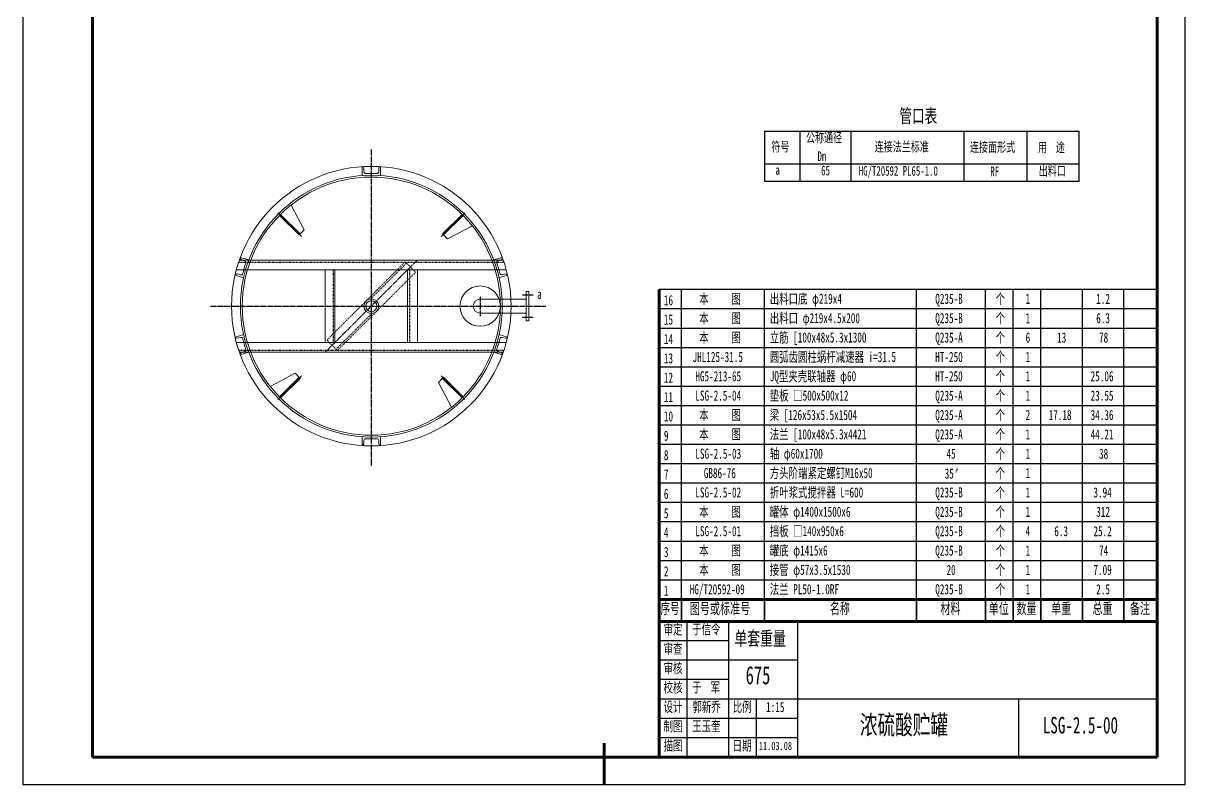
# Model space of a CAD drawing. Header units: millimetres. Extents: x -3150 to 3150, y -4455 to 4455.
# Drawn here: x -3150 to 3150, y -4455 to -325 of the extents above; entities that cross this region are included whole.
import ezdxf

# ---------------------------------------------------------------- set-up
doc = ezdxf.new("R2010")
doc.units = ezdxf.units.MM
doc.linetypes.add('EB_DASH', pattern=[6, 3, -3])
doc.linetypes.add('EB_DASHDOT', pattern=[39, 30, -3, 3, -3])
for name, color, linetype, lineweight in [('CAXA0', 7, 'Continuous', 70), ('CAXA1', 1, 'EB_DASHDOT', 25), ('CAXA2', 6, 'EB_DASH', 25), ('CAXA3', 7, 'Continuous', 25), ('CAXA4', 3, 'Continuous', 25)]:
    doc.layers.add(name, color=color, linetype=linetype, lineweight=lineweight)
doc.styles.add('TextStyle0', font='SIMFANG.TTF', dxfattribs={"width": 0.605552})
doc.styles.add('标准', font='SIMFANG.TTF', dxfattribs={"width": 0.667})

# ---------------------------------------------------------------- blocks, each defined once
blk = doc.blocks.new('CAXBLOCK0', base_point=(3000, -4305))
at = {"layer": 'CAXA0', "color": 0, "linetype": 'Continuous', "lineweight": 25}
for p, q in [((-3150, -4455), (-3150, 4455)), ((3150, 4455), (3150, -4455)), ((3150, -4455), (-3150, -4455))]:
    blk.add_line(p, q, dxfattribs=at)
at = {"layer": 'CAXA0', "color": 0, "linetype": 'Continuous', "lineweight": 70}
for p, q in [((-2775, -4305), (-2775, 4305)), ((3000, 4305), (3000, -4305)), ((0, -4455), (0, -4230)), ((3000, -4305), (-2775, -4305))]:
    blk.add_line(p, q, dxfattribs=at)
blk = doc.blocks.new('CAXBLOCK3')
at = {"layer": 'CAXA0', "color": 0, "linetype": 'Continuous', "lineweight": 70}
for p, q in [((300, -3570), (300, -3450)), ((420, -3450), (300, -3450)), ((300, -3570), (420, -3570))]:
    blk.add_line(p, q, dxfattribs=at)
at = {"layer": 'CAXA0', "color": 0, "linetype": 'Continuous', "lineweight": 25}
blk.add_line((420, -3450), (420, -3570), dxfattribs=at)
at = {"layer": 'CAXA0', "color": 0, "linetype": 'Continuous', "lineweight": 25, "insert": (307.5, -3468.9), "char_height": 60, "attachment_point": 1, "style": 'TextStyle0'}
blk.add_mtext('\\fFangSong_GB2312|b0|i0|p34;序号', dxfattribs=at)
blk = doc.blocks.new('CAXBLOCK4')
at = {"layer": 'CAXA0', "color": 0, "linetype": 'Continuous', "lineweight": 25}
for p, q in [((420, -3570), (420, -3450)), ((870, -3450), (870, -3570))]:
    blk.add_line(p, q, dxfattribs=at)
at = {"layer": 'CAXA0', "color": 0, "linetype": 'Continuous', "lineweight": 70}
for p, q in [((870, -3450), (420, -3450)), ((420, -3570), (870, -3570))]:
    blk.add_line(p, q, dxfattribs=at)
at = {"layer": 'CAXA0', "color": 0, "linetype": 'Continuous', "lineweight": 25, "insert": (465.5178, -3468.9), "char_height": 60, "attachment_point": 1, "style": '标准'}
blk.add_mtext('\\fFangSong_GB2312|b0|i0|p34;图号或标准号', dxfattribs=at)
blk = doc.blocks.new('CAXBLOCK5')
at = {"layer": 'CAXA0', "color": 0, "linetype": 'Continuous', "lineweight": 25}
for p, q in [((870, -3570), (870, -3450)), ((1695, -3450), (1695, -3570))]:
    blk.add_line(p, q, dxfattribs=at)
at = {"layer": 'CAXA0', "color": 0, "linetype": 'Continuous', "lineweight": 70}
for p, q in [((1695, -3450), (870, -3450)), ((870, -3570), (1695, -3570))]:
    blk.add_line(p, q, dxfattribs=at)
at = {"layer": 'CAXA0', "color": 0, "linetype": 'Continuous', "lineweight": 25, "insert": (1224.6726, -3468.9), "char_height": 60, "attachment_point": 1, "style": '标准'}
blk.add_mtext('\\fFangSong_GB2312|b0|i0|p34;名称', dxfattribs=at)
blk = doc.blocks.new('CAXBLOCK6')
at = {"layer": 'CAXA0', "color": 0, "linetype": 'Continuous', "lineweight": 25}
for p, q in [((1695, -3570), (1695, -3450)), ((2070, -3450), (2070, -3570))]:
    blk.add_line(p, q, dxfattribs=at)
at = {"layer": 'CAXA0', "color": 0, "linetype": 'Continuous', "lineweight": 70}
for p, q in [((2070, -3450), (1695, -3450)), ((1695, -3570), (2070, -3570))]:
    blk.add_line(p, q, dxfattribs=at)
at = {"layer": 'CAXA0', "color": 0, "linetype": 'Continuous', "lineweight": 25, "insert": (1824.6726, -3468.9), "char_height": 60, "attachment_point": 1, "style": '标准'}
blk.add_mtext('\\fFangSong_GB2312|b0|i0|p34;材料', dxfattribs=at)
blk = doc.blocks.new('CAXBLOCK7')
at = {"layer": 'CAXA0', "color": 0, "linetype": 'Continuous', "lineweight": 25}
for p, q in [((2070, -3570), (2070, -3450)), ((2220, -3450), (2220, -3570))]:
    blk.add_line(p, q, dxfattribs=at)
at = {"layer": 'CAXA0', "color": 0, "linetype": 'Continuous', "lineweight": 70}
for p, q in [((2220, -3450), (2070, -3450)), ((2070, -3570), (2220, -3570))]:
    blk.add_line(p, q, dxfattribs=at)
at = {"layer": 'CAXA0', "color": 0, "linetype": 'Continuous', "lineweight": 25, "insert": (2087.1726, -3468.9), "char_height": 60, "attachment_point": 1, "style": '标准'}
blk.add_mtext('\\fFangSong_GB2312|b0|i0|p34;单位', dxfattribs=at)
blk = doc.blocks.new('CAXBLOCK8')
at = {"layer": 'CAXA0', "color": 0, "linetype": 'Continuous', "lineweight": 25}
for p, q in [((2220, -3570), (2220, -3450)), ((2370, -3450), (2370, -3570))]:
    blk.add_line(p, q, dxfattribs=at)
at = {"layer": 'CAXA0', "color": 0, "linetype": 'Continuous', "lineweight": 70}
for p, q in [((2370, -3450), (2220, -3450)), ((2220, -3570), (2370, -3570))]:
    blk.add_line(p, q, dxfattribs=at)
at = {"layer": 'CAXA0', "color": 0, "linetype": 'Continuous', "lineweight": 25, "insert": (2237.1726, -3468.9), "char_height": 60, "attachment_point": 1, "style": '标准'}
blk.add_mtext('\\fFangSong_GB2312|b0|i0|p34;数量', dxfattribs=at)
blk = doc.blocks.new('CAXBLOCK9')
at = {"layer": 'CAXA0', "color": 0, "linetype": 'Continuous', "lineweight": 25}
for p, q in [((2370, -3570), (2370, -3450)), ((2595, -3450), (2595, -3570))]:
    blk.add_line(p, q, dxfattribs=at)
at = {"layer": 'CAXA0', "color": 0, "linetype": 'Continuous', "lineweight": 70}
for p, q in [((2595, -3450), (2370, -3450)), ((2370, -3570), (2595, -3570))]:
    blk.add_line(p, q, dxfattribs=at)
at = {"layer": 'CAXA0', "color": 0, "linetype": 'Continuous', "lineweight": 25, "insert": (2424.6726, -3468.9), "char_height": 60, "attachment_point": 1, "style": '标准'}
blk.add_mtext('\\fFangSong_GB2312|b0|i0|p34;单重', dxfattribs=at)
blk = doc.blocks.new('CAXBLOCK10')
at = {"layer": 'CAXA0', "color": 0, "linetype": 'Continuous', "lineweight": 25}
for p, q in [((2595, -3570), (2595, -3450)), ((2820, -3450), (2820, -3570))]:
    blk.add_line(p, q, dxfattribs=at)
at = {"layer": 'CAXA0', "color": 0, "linetype": 'Continuous', "lineweight": 70}
for p, q in [((2820, -3450), (2595, -3450)), ((2595, -3570), (2820, -3570))]:
    blk.add_line(p, q, dxfattribs=at)
at = {"layer": 'CAXA0', "color": 0, "linetype": 'Continuous', "lineweight": 25, "insert": (2649.6726, -3468.9), "char_height": 60, "attachment_point": 1, "style": '标准'}
blk.add_mtext('\\fFangSong_GB2312|b0|i0|p34;总重', dxfattribs=at)
blk = doc.blocks.new('CAXBLOCK11')
at = {"layer": 'CAXA0', "color": 0, "linetype": 'Continuous', "lineweight": 25}
blk.add_line((2820, -3570), (2820, -3450), dxfattribs=at)
at = {"layer": 'CAXA0', "color": 0, "linetype": 'Continuous', "lineweight": 70}
for p, q in [((3000, -3450), (2820, -3450)), ((3000, -3450), (3000, -3570)), ((2820, -3570), (3000, -3570))]:
    blk.add_line(p, q, dxfattribs=at)
at = {"layer": 'CAXA0', "color": 0, "linetype": 'Continuous', "lineweight": 25, "insert": (2852.1726, -3468.9), "char_height": 60, "attachment_point": 1, "style": '标准'}
blk.add_mtext('\\fFangSong_GB2312|b0|i0|p34;备注', dxfattribs=at)
blk = doc.blocks.new('CAXBLOCK2', base_point=(300, -3570))
at = {"layer": 'CAXA0', "linetype": 'Continuous', "lineweight": 18}
for name in ['CAXBLOCK3', 'CAXBLOCK4', 'CAXBLOCK5', 'CAXBLOCK6', 'CAXBLOCK7', 'CAXBLOCK8', 'CAXBLOCK9', 'CAXBLOCK10', 'CAXBLOCK11']:
    blk.add_blockref(name, (0, 0), dxfattribs=at)
blk = doc.blocks.new('CAXBLOCK12', base_point=(300, -3450))
at = {"layer": 'CAXA0', "color": 0, "linetype": 'Continuous', "lineweight": 25}
for p, q in [((3000, -3345), (300, -3345)), ((420, -3450), (420, -3345)), ((870, -3450), (870, -3345)), ((1695, -3450), (1695, -3345)), ((2070, -3450), (2070, -3345)), ((2220, -3450), (2220, -3345)), ((2370, -3450), (2370, -3345)), ((2595, -3450), (2595, -3345)), ((2820, -3450), (2820, -3345)), ((3000, -3450), (300, -3450))]:
    blk.add_line(p, q, dxfattribs=at)
at = {"layer": 'CAXA0', "color": 0, "linetype": 'Continuous', "lineweight": 70}
for p, q in [((300, -3450), (300, -3345)), ((3000, -3450), (3000, -3345))]:
    blk.add_line(p, q, dxfattribs=at)
at = {"layer": 'CAXA0', "color": 0, "linetype": 'Continuous', "lineweight": 25, "insert": (324.9, -3375), "char_height": 54.75, "attachment_point": 1, "style": '标准'}
blk.add_mtext('\\fFangSong_GB2312|b0|i0|p34;1', dxfattribs=at)
blk = doc.blocks.new('CAXBLOCK13', base_point=(300, -3345))
at = {"layer": 'CAXA0', "color": 0, "linetype": 'Continuous', "lineweight": 25}
for p, q in [((3000, -3240), (300, -3240)), ((420, -3345), (420, -3240)), ((870, -3345), (870, -3240)), ((1695, -3345), (1695, -3240)), ((2070, -3345), (2070, -3240)), ((2220, -3345), (2220, -3240)), ((2370, -3345), (2370, -3240)), ((2595, -3345), (2595, -3240)), ((2820, -3345), (2820, -3240)), ((3000, -3345), (300, -3345))]:
    blk.add_line(p, q, dxfattribs=at)
at = {"layer": 'CAXA0', "color": 0, "linetype": 'Continuous', "lineweight": 70}
for p, q in [((300, -3345), (300, -3240)), ((3000, -3345), (3000, -3240))]:
    blk.add_line(p, q, dxfattribs=at)
at = {"layer": 'CAXA0', "color": 0, "linetype": 'Continuous', "lineweight": 25, "insert": (324.9, -3270), "char_height": 54.75, "attachment_point": 1, "style": '标准'}
blk.add_mtext('\\fFangSong_GB2312|b0|i0|p34;2', dxfattribs=at)
blk = doc.blocks.new('CAXBLOCK14', base_point=(300, -3240))
at = {"layer": 'CAXA0', "color": 0, "linetype": 'Continuous', "lineweight": 25}
for p, q in [((3000, -3135), (300, -3135)), ((420, -3240), (420, -3135)), ((870, -3240), (870, -3135)), ((1695, -3240), (1695, -3135)), ((2070, -3240), (2070, -3135)), ((2220, -3240), (2220, -3135)), ((2370, -3240), (2370, -3135)), ((2595, -3240), (2595, -3135)), ((2820, -3240), (2820, -3135)), ((3000, -3240), (300, -3240))]:
    blk.add_line(p, q, dxfattribs=at)
at = {"layer": 'CAXA0', "color": 0, "linetype": 'Continuous', "lineweight": 70}
for p, q in [((300, -3240), (300, -3135)), ((3000, -3240), (3000, -3135))]:
    blk.add_line(p, q, dxfattribs=at)
at = {"layer": 'CAXA0', "color": 0, "linetype": 'Continuous', "lineweight": 25, "insert": (324.9, -3165), "char_height": 54.75, "attachment_point": 1, "style": '标准'}
blk.add_mtext('\\fFangSong_GB2312|b0|i0|p34;3', dxfattribs=at)
blk = doc.blocks.new('CAXBLOCK15', base_point=(300, -3135))
at = {"layer": 'CAXA0', "color": 0, "linetype": 'Continuous', "lineweight": 25}
for p, q in [((3000, -3030), (300, -3030)), ((420, -3135), (420, -3030)), ((870, -3135), (870, -3030)), ((1695, -3135), (1695, -3030)), ((2070, -3135), (2070, -3030)), ((2220, -3135), (2220, -3030)), ((2370, -3135), (2370, -3030)), ((2595, -3135), (2595, -3030)), ((2820, -3135), (2820, -3030)), ((3000, -3135), (300, -3135))]:
    blk.add_line(p, q, dxfattribs=at)
at = {"layer": 'CAXA0', "color": 0, "linetype": 'Continuous', "lineweight": 70}
for p, q in [((300, -3135), (300, -3030)), ((3000, -3135), (3000, -3030))]:
    blk.add_line(p, q, dxfattribs=at)
at = {"layer": 'CAXA0', "color": 0, "linetype": 'Continuous', "lineweight": 25, "insert": (324.9, -3060), "char_height": 54.75, "attachment_point": 1, "style": '标准'}
blk.add_mtext('\\fFangSong_GB2312|b0|i0|p34;4', dxfattribs=at)
blk = doc.blocks.new('CAXBLOCK16', base_point=(300, -3030))
at = {"layer": 'CAXA0', "color": 0, "linetype": 'Continuous', "lineweight": 25}
for p, q in [((3000, -2925), (300, -2925)), ((420, -3030), (420, -2925)), ((870, -3030), (870, -2925)), ((1695, -3030), (1695, -2925)), ((2070, -3030), (2070, -2925)), ((2220, -3030), (2220, -2925)), ((2370, -3030), (2370, -2925)), ((2595, -3030), (2595, -2925)), ((2820, -3030), (2820, -2925)), ((3000, -3030), (300, -3030))]:
    blk.add_line(p, q, dxfattribs=at)
at = {"layer": 'CAXA0', "color": 0, "linetype": 'Continuous', "lineweight": 70}
for p, q in [((300, -3030), (300, -2925)), ((3000, -3030), (3000, -2925))]:
    blk.add_line(p, q, dxfattribs=at)
at = {"layer": 'CAXA0', "color": 0, "linetype": 'Continuous', "lineweight": 25, "insert": (324.9, -2955), "char_height": 54.75, "attachment_point": 1, "style": '标准'}
blk.add_mtext('\\fFangSong_GB2312|b0|i0|p34;5', dxfattribs=at)
blk = doc.blocks.new('CAXBLOCK17', base_point=(300, -2925))
at = {"layer": 'CAXA0', "color": 0, "linetype": 'Continuous', "lineweight": 25}
for p, q in [((3000, -2820), (300, -2820)), ((420, -2925), (420, -2820)), ((870, -2925), (870, -2820)), ((1695, -2925), (1695, -2820)), ((2070, -2925), (2070, -2820)), ((2220, -2925), (2220, -2820)), ((2370, -2925), (2370, -2820)), ((2595, -2925), (2595, -2820)), ((2820, -2925), (2820, -2820)), ((3000, -2925), (300, -2925))]:
    blk.add_line(p, q, dxfattribs=at)
at = {"layer": 'CAXA0', "color": 0, "linetype": 'Continuous', "lineweight": 70}
for p, q in [((300, -2925), (300, -2820)), ((3000, -2925), (3000, -2820))]:
    blk.add_line(p, q, dxfattribs=at)
at = {"layer": 'CAXA0', "color": 0, "linetype": 'Continuous', "lineweight": 25, "insert": (324.9, -2850), "char_height": 54.75, "attachment_point": 1, "style": '标准'}
blk.add_mtext('\\fFangSong_GB2312|b0|i0|p34;6', dxfattribs=at)
blk = doc.blocks.new('CAXBLOCK18', base_point=(300, -2820))
at = {"layer": 'CAXA0', "color": 0, "linetype": 'Continuous', "lineweight": 25}
for p, q in [((3000, -2715), (300, -2715)), ((420, -2820), (420, -2715)), ((870, -2820), (870, -2715)), ((1695, -2820), (1695, -2715)), ((2070, -2820), (2070, -2715)), ((2220, -2820), (2220, -2715)), ((2370, -2820), (2370, -2715)), ((2595, -2820), (2595, -2715)), ((2820, -2820), (2820, -2715)), ((3000, -2820), (300, -2820))]:
    blk.add_line(p, q, dxfattribs=at)
at = {"layer": 'CAXA0', "color": 0, "linetype": 'Continuous', "lineweight": 70}
for p, q in [((300, -2820), (300, -2715)), ((3000, -2820), (3000, -2715))]:
    blk.add_line(p, q, dxfattribs=at)
at = {"layer": 'CAXA0', "color": 0, "linetype": 'Continuous', "lineweight": 25, "insert": (324.9, -2745), "char_height": 54.75, "attachment_point": 1, "style": '标准'}
blk.add_mtext('\\fFangSong_GB2312|b0|i0|p34;7', dxfattribs=at)
blk = doc.blocks.new('CAXBLOCK19', base_point=(300, -2715))
at = {"layer": 'CAXA0', "color": 0, "linetype": 'Continuous', "lineweight": 25}
for p, q in [((3000, -2610), (300, -2610)), ((420, -2715), (420, -2610)), ((870, -2715), (870, -2610)), ((1695, -2715), (1695, -2610)), ((2070, -2715), (2070, -2610)), ((2220, -2715), (2220, -2610)), ((2370, -2715), (2370, -2610)), ((2595, -2715), (2595, -2610)), ((2820, -2715), (2820, -2610)), ((3000, -2715), (300, -2715))]:
    blk.add_line(p, q, dxfattribs=at)
at = {"layer": 'CAXA0', "color": 0, "linetype": 'Continuous', "lineweight": 70}
for p, q in [((300, -2715), (300, -2610)), ((3000, -2715), (3000, -2610))]:
    blk.add_line(p, q, dxfattribs=at)
at = {"layer": 'CAXA0', "color": 0, "linetype": 'Continuous', "lineweight": 25, "insert": (324.9, -2640), "char_height": 54.75, "attachment_point": 1, "style": '标准'}
blk.add_mtext('\\fFangSong_GB2312|b0|i0|p34;8', dxfattribs=at)
blk = doc.blocks.new('CAXBLOCK20', base_point=(300, -2610))
at = {"layer": 'CAXA0', "color": 0, "linetype": 'Continuous', "lineweight": 25}
for p, q in [((3000, -2505), (300, -2505)), ((420, -2610), (420, -2505)), ((870, -2610), (870, -2505)), ((1695, -2610), (1695, -2505)), ((2070, -2610), (2070, -2505)), ((2220, -2610), (2220, -2505)), ((2370, -2610), (2370, -2505)), ((2595, -2610), (2595, -2505)), ((2820, -2610), (2820, -2505)), ((3000, -2610), (300, -2610))]:
    blk.add_line(p, q, dxfattribs=at)
at = {"layer": 'CAXA0', "color": 0, "linetype": 'Continuous', "lineweight": 70}
for p, q in [((300, -2610), (300, -2505)), ((3000, -2610), (3000, -2505))]:
    blk.add_line(p, q, dxfattribs=at)
at = {"layer": 'CAXA0', "color": 0, "linetype": 'Continuous', "lineweight": 25, "insert": (324.9, -2535), "char_height": 54.75, "attachment_point": 1, "style": '标准'}
blk.add_mtext('\\fFangSong_GB2312|b0|i0|p34;9', dxfattribs=at)
blk = doc.blocks.new('CAXBLOCK21', base_point=(300, -2505))
at = {"layer": 'CAXA0', "color": 0, "linetype": 'Continuous', "lineweight": 25}
for p, q in [((3000, -2400), (300, -2400)), ((420, -2505), (420, -2400)), ((870, -2505), (870, -2400)), ((1695, -2505), (1695, -2400)), ((2070, -2505), (2070, -2400)), ((2220, -2505), (2220, -2400)), ((2370, -2505), (2370, -2400)), ((2595, -2505), (2595, -2400)), ((2820, -2505), (2820, -2400)), ((3000, -2505), (300, -2505))]:
    blk.add_line(p, q, dxfattribs=at)
at = {"layer": 'CAXA0', "color": 0, "linetype": 'Continuous', "lineweight": 70}
for p, q in [((300, -2505), (300, -2400)), ((3000, -2505), (3000, -2400))]:
    blk.add_line(p, q, dxfattribs=at)
at = {"layer": 'CAXA0', "color": 0, "linetype": 'Continuous', "lineweight": 25, "insert": (324.9, -2430), "char_height": 54.75, "attachment_point": 1, "style": '标准'}
blk.add_mtext('\\fFangSong_GB2312|b0|i0|p34;10', dxfattribs=at)
blk = doc.blocks.new('CAXBLOCK22', base_point=(300, -2400))
at = {"layer": 'CAXA0', "color": 0, "linetype": 'Continuous', "lineweight": 25}
for p, q in [((3000, -2295), (300, -2295)), ((420, -2400), (420, -2295)), ((870, -2400), (870, -2295)), ((1695, -2400), (1695, -2295)), ((2070, -2400), (2070, -2295)), ((2220, -2400), (2220, -2295)), ((2370, -2400), (2370, -2295)), ((2595, -2400), (2595, -2295)), ((2820, -2400), (2820, -2295)), ((3000, -2400), (300, -2400))]:
    blk.add_line(p, q, dxfattribs=at)
at = {"layer": 'CAXA0', "color": 0, "linetype": 'Continuous', "lineweight": 70}
for p, q in [((300, -2400), (300, -2295)), ((3000, -2400), (3000, -2295))]:
    blk.add_line(p, q, dxfattribs=at)
at = {"layer": 'CAXA0', "color": 0, "linetype": 'Continuous', "lineweight": 25, "insert": (324.9, -2325), "char_height": 54.75, "attachment_point": 1, "style": '标准'}
blk.add_mtext('\\fFangSong_GB2312|b0|i0|p34;11', dxfattribs=at)
blk = doc.blocks.new('CAXBLOCK23', base_point=(300, -2295))
at = {"layer": 'CAXA0', "color": 0, "linetype": 'Continuous', "lineweight": 25}
for p, q in [((3000, -2190), (300, -2190)), ((420, -2295), (420, -2190)), ((870, -2295), (870, -2190)), ((1695, -2295), (1695, -2190)), ((2070, -2295), (2070, -2190)), ((2220, -2295), (2220, -2190)), ((2370, -2295), (2370, -2190)), ((2595, -2295), (2595, -2190)), ((2820, -2295), (2820, -2190)), ((3000, -2295), (300, -2295))]:
    blk.add_line(p, q, dxfattribs=at)
at = {"layer": 'CAXA0', "color": 0, "linetype": 'Continuous', "lineweight": 70}
for p, q in [((300, -2295), (300, -2190)), ((3000, -2295), (3000, -2190))]:
    blk.add_line(p, q, dxfattribs=at)
at = {"layer": 'CAXA0', "color": 0, "linetype": 'Continuous', "lineweight": 25, "insert": (324.9, -2220), "char_height": 54.75, "attachment_point": 1, "style": '标准'}
blk.add_mtext('\\fFangSong_GB2312|b0|i0|p34;12', dxfattribs=at)
blk = doc.blocks.new('CAXBLOCK24', base_point=(300, -2190))
at = {"layer": 'CAXA0', "color": 0, "linetype": 'Continuous', "lineweight": 25}
for p, q in [((3000, -2085), (300, -2085)), ((420, -2190), (420, -2085)), ((870, -2190), (870, -2085)), ((1695, -2190), (1695, -2085)), ((2070, -2190), (2070, -2085)), ((2220, -2190), (2220, -2085)), ((2370, -2190), (2370, -2085)), ((2595, -2190), (2595, -2085)), ((2820, -2190), (2820, -2085)), ((3000, -2190), (300, -2190))]:
    blk.add_line(p, q, dxfattribs=at)
at = {"layer": 'CAXA0', "color": 0, "linetype": 'Continuous', "lineweight": 70}
for p, q in [((300, -2190), (300, -2085)), ((3000, -2190), (3000, -2085))]:
    blk.add_line(p, q, dxfattribs=at)
at = {"layer": 'CAXA0', "color": 0, "linetype": 'Continuous', "lineweight": 25, "insert": (324.9, -2115), "char_height": 54.75, "attachment_point": 1, "style": '标准'}
blk.add_mtext('\\fFangSong_GB2312|b0|i0|p34;13', dxfattribs=at)
blk = doc.blocks.new('CAXBLOCK25', base_point=(300, -2085))
at = {"layer": 'CAXA0', "color": 0, "linetype": 'Continuous', "lineweight": 25}
for p, q in [((3000, -1980), (300, -1980)), ((420, -2085), (420, -1980)), ((870, -2085), (870, -1980)), ((1695, -2085), (1695, -1980)), ((2070, -2085), (2070, -1980)), ((2220, -2085), (2220, -1980)), ((2370, -2085), (2370, -1980)), ((2595, -2085), (2595, -1980)), ((2820, -2085), (2820, -1980)), ((3000, -2085), (300, -2085))]:
    blk.add_line(p, q, dxfattribs=at)
at = {"layer": 'CAXA0', "color": 0, "linetype": 'Continuous', "lineweight": 70}
for p, q in [((300, -2085), (300, -1980)), ((3000, -2085), (3000, -1980))]:
    blk.add_line(p, q, dxfattribs=at)
at = {"layer": 'CAXA0', "color": 0, "linetype": 'Continuous', "lineweight": 25, "insert": (324.9, -2010), "char_height": 54.75, "attachment_point": 1, "style": '标准'}
blk.add_mtext('\\fFangSong_GB2312|b0|i0|p34;14', dxfattribs=at)
blk = doc.blocks.new('CAXBLOCK26', base_point=(300, -1980))
at = {"layer": 'CAXA0', "color": 0, "linetype": 'Continuous', "lineweight": 25}
for p, q in [((3000, -1875), (300, -1875)), ((420, -1980), (420, -1875)), ((870, -1980), (870, -1875)), ((1695, -1980), (1695, -1875)), ((2070, -1980), (2070, -1875)), ((2220, -1980), (2220, -1875)), ((2370, -1980), (2370, -1875)), ((2595, -1980), (2595, -1875)), ((2820, -1980), (2820, -1875)), ((3000, -1980), (300, -1980))]:
    blk.add_line(p, q, dxfattribs=at)
at = {"layer": 'CAXA0', "color": 0, "linetype": 'Continuous', "lineweight": 70}
for p, q in [((300, -1980), (300, -1875)), ((3000, -1980), (3000, -1875))]:
    blk.add_line(p, q, dxfattribs=at)
at = {"layer": 'CAXA0', "color": 0, "linetype": 'Continuous', "lineweight": 25, "insert": (324.9, -1905), "char_height": 54.75, "attachment_point": 1, "style": '标准'}
blk.add_mtext('\\fFangSong_GB2312|b0|i0|p34;15', dxfattribs=at)
blk = doc.blocks.new('CAXBLOCK27', base_point=(300, -1875))
at = {"layer": 'CAXA0', "color": 0, "linetype": 'Continuous', "lineweight": 25}
for p, q in [((3000, -1770), (300, -1770)), ((420, -1875), (420, -1770)), ((870, -1875), (870, -1770)), ((1695, -1875), (1695, -1770)), ((2070, -1875), (2070, -1770)), ((2220, -1875), (2220, -1770)), ((2370, -1875), (2370, -1770)), ((2595, -1875), (2595, -1770)), ((2820, -1875), (2820, -1770)), ((3000, -1875), (300, -1875))]:
    blk.add_line(p, q, dxfattribs=at)
at = {"layer": 'CAXA0', "color": 0, "linetype": 'Continuous', "lineweight": 70}
for p, q in [((300, -1875), (300, -1770)), ((3000, -1875), (3000, -1770))]:
    blk.add_line(p, q, dxfattribs=at)
at = {"layer": 'CAXA0', "color": 0, "linetype": 'Continuous', "lineweight": 25, "insert": (324.9, -1800), "char_height": 54.75, "attachment_point": 1, "style": '标准'}
blk.add_mtext('\\fFangSong_GB2312|b0|i0|p34;16', dxfattribs=at)
blk = doc.blocks.new('CAXBLOCK1', base_point=(0, 0))
at = {"layer": 'CAXA0', "linetype": 'Continuous', "lineweight": 18}
for name, p in [('CAXBLOCK27', (300, -1875)), ('CAXBLOCK26', (300, -1980)), ('CAXBLOCK25', (300, -2085)), ('CAXBLOCK24', (300, -2190)), ('CAXBLOCK23', (300, -2295)), ('CAXBLOCK22', (300, -2400)), ('CAXBLOCK21', (300, -2505)), ('CAXBLOCK20', (300, -2610)), ('CAXBLOCK19', (300, -2715)), ('CAXBLOCK18', (300, -2820)), ('CAXBLOCK17', (300, -2925)), ('CAXBLOCK16', (300, -3030)), ('CAXBLOCK15', (300, -3135)), ('CAXBLOCK14', (300, -3240)), ('CAXBLOCK13', (300, -3345)), ('CAXBLOCK12', (300, -3450)), ('CAXBLOCK2', (300, -3570))]:
    blk.add_blockref(name, p, dxfattribs=at)
blk = doc.blocks.new('CAXBLOCK81')
at = {"layer": 'CAXA4', "attachment_point": 1, "style": '标准'}
for s, insert, char_height in [('\\fFangSong_GB2312|b0|i0|p34;35', (1847.7, -2740), 54.75), ('\\fFangSong_GB2312|b0|i0|p34;#', (1905.1, -2734.8), 27.375)]:
    blk.add_mtext(s, dxfattribs=dict(at, insert=insert, char_height=char_height))

msp = doc.modelspace()

# ---------------------------------------------------------------- linework, layer by layer
at = {"layer": 'CAXA0', "linetype": 'Continuous', "lineweight": 18}
for p, q in [((-1312.098, -1103.198), (-1312.098, -1151.31)), ((-1302.098, -1113.071), (-1302.098, -1130.089)), ((-1222.098, -1113.071), (-1222.098, -1130.089)), ((-1212.098, -1103.198), (-1212.098, -1151.31)), ((-1697.261, -1311.247), (-1626.258, -1445.89)), ((-1759.893, -1367.409), (-1653.836, -1473.467)), ((-1754.237, -1361.752), (-1648.179, -1467.81)), ((-769.952, -1361.744), (-876.018, -1467.81)), ((-764.295, -1367.401), (-870.361, -1473.467)), ((-1653.836, -1473.467), (-1626.258, -1445.89)), ((-848.441, -1495.387), (-713.798, -1424.384)), ((-848.441, -1495.387), (-876.018, -1467.81)), ((-1977.685, -1609.547), (-546.512, -1609.547)), ((-1972.725, -1595.999), (-1926.477, -1609.261)), ((-1966.547, -1608.174), (-1949.632, -1613.024)), ((-551.471, -1595.999), (-597.72, -1609.261)), ((-557.65, -1608.174), (-574.565, -1613.024)), ((-2001.311, -1691.832), (-1954.041, -1705.387)), ((-1994.051, -1662.547), (-530.146, -1662.547)), ((-1988.598, -1685.075), (-1971.683, -1689.925)), ((-1512.098, -1662.547), (-1512.098, -2056.547)), ((-1459.098, -1662.547), (-1459.098, -2056.547)), ((-1065.098, -1662.547), (-1065.098, -2056.547)), ((-1012.098, -1662.547), (-1012.098, -2056.547)), ((-522.885, -1691.832), (-570.156, -1705.387)), ((-535.599, -1685.075), (-552.514, -1689.925)), ((-671.598, -1821.547), (-421.819, -1821.547)), ((-421.819, -1779.32), (-406.819, -1779.32)), ((-421.819, -1779.32), (-421.819, -1939.774)), ((-406.819, -1779.32), (-406.819, -1939.774)), ((-671.598, -1897.547), (-421.819, -1897.547)), ((-421.819, -1939.774), (-406.819, -1939.774)), ((-2001.311, -2027.262), (-1954.041, -2013.707)), ((-522.885, -2027.262), (-570.156, -2013.707)), ((-1994.051, -2056.547), (-530.146, -2056.547)), ((-1988.598, -2034.019), (-1971.683, -2029.169)), ((-535.599, -2034.019), (-552.514, -2029.169)), ((-1977.685, -2109.547), (-546.512, -2109.547)), ((-1972.725, -2123.095), (-1926.477, -2109.833)), ((-1966.547, -2110.92), (-1949.632, -2106.07)), ((-551.471, -2123.095), (-597.72, -2109.833)), ((-557.65, -2110.92), (-574.565, -2106.07)), ((-1810.399, -2294.71), (-1675.756, -2223.707)), ((-1653.836, -2245.627), (-1759.902, -2351.693)), ((-1648.179, -2251.284), (-1754.237, -2357.342)), ((-1648.179, -2251.284), (-1675.756, -2223.707)), ((-897.938, -2273.205), (-870.361, -2245.627)), ((-876.018, -2251.284), (-769.952, -2357.35)), ((-870.361, -2245.627), (-764.316, -2351.672)), ((-897.938, -2273.205), (-826.935, -2407.847)), ((-1312.098, -2567.784), (-1312.098, -2615.896)), ((-1212.098, -2567.784), (-1212.098, -2615.896)), ((-1302.098, -2589.005), (-1302.098, -2606.023)), ((-1222.098, -2589.005), (-1222.098, -2606.023))]:
    msp.add_line(p, q, dxfattribs=at)
for centre, radius in [((-1262.098, -1859.547), 758), ((-1262.098, -1859.547), 710), ((-1262.098, -1859.547), 700), ((-671.598, -1859.547), 109.5), ((-1262.098, -1859.547), 40), ((-1262.098, -1859.547), 30)]:
    msp.add_circle(centre, radius, dxfattribs=at)
for centre, radius, start, end in [((-1314.55, -1115.682), 12.723, 11.8429019, 78.8881062), ((-1292.098, -1130.089), 10, 180, 272.3550463), ((-1232.098, -1130.089), 10, 267.644957, 359.9999995), ((-1209.646, -1115.682), 12.723, 101.1118938, 168.1570981), ((-1262.098, -1859.547), 720.074, 87.6449559, 92.3550441), ((-1960.112, -1597.253), 12.676, 174.3235603, 239.4898392), ((-1259.458, -1852.54), 720.074, 161.6449559, 166.3550441), ((-1952.388, -1622.637), 10, 341.6449561, 73.9999999), ((-571.808, -1622.637), 10, 106.0000001, 198.3550439), ((-1264.739, -1852.54), 720.074, 13.6449559, 18.3550441), ((-564.085, -1597.253), 12.676, 300.5101608, 5.6764397), ((-1988.928, -1697.746), 12.676, 88.5101608, 153.6764397), ((-1968.927, -1680.312), 10, 253.9999993, 346.3550457), ((-555.27, -1680.312), 10, 193.6449543, 286.0000007), ((-535.269, -1697.746), 12.676, 26.3235603, 91.4898392), ((-671.598, -1859.547), 38, 90, 270), ((-1988.928, -2021.348), 12.676, 206.3235603, 271.4898392), ((-1968.927, -2038.782), 10, 13.6449543, 106.0000007), ((-1259.458, -1866.554), 720.074, 193.6449559, 198.3550441), ((-1264.739, -1866.554), 720.074, 341.6449559, 346.3550441), ((-555.27, -2038.782), 10, 73.9999993, 166.3550457), ((-535.269, -2021.348), 12.676, 268.5101608, 333.6764397), ((-1960.112, -2121.841), 12.676, 120.5101608, 185.6764397), ((-1952.388, -2096.457), 10, 286.0000001, 18.3550439), ((-571.808, -2096.457), 10, 161.6449561, 253.9999999), ((-564.085, -2121.841), 12.676, 354.3235603, 59.4898392), ((-1292.098, -2589.005), 10, 87.6449579, 179.9999992), ((-1262.098, -1859.547), 720.074, 267.6449559, 272.3550441), ((-1232.098, -2589.005), 10, 0, 92.355045), ((-1314.55, -2603.412), 12.723, 281.1118938, 348.1570981), ((-1209.646, -2603.412), 12.723, 191.8429019, 258.8881062)]:
    msp.add_arc(centre, radius, start, end, dxfattribs=at)
at = {"layer": 'CAXA1', "linetype": 'EB_DASHDOT', "lineweight": 25}
for p, q in [((-1262.098, -1010.608), (-1262.098, -2726.442)), ((-1640.35, -1481.296), (-1768.631, -1353.015)), ((-883.847, -1481.296), (-755.566, -1353.015)), ((-1012.098, -1609.547), (-1512.098, -2109.547)), ((-671.598, -1808.75), (-671.598, -1913.908)), ((-442.357, -1798.999), (-384.516, -1798.999)), ((-2133.787, -1859.547), (-316.079, -1859.547)), ((-442.357, -1920.095), (-384.516, -1920.095)), ((-1640.35, -2237.798), (-1768.631, -2366.079)), ((-883.847, -2237.798), (-755.566, -2366.079))]:
    msp.add_line(p, q, dxfattribs=at)
at = {"layer": 'CAXA2', "color": 230, "linetype": 'EB_DASH', "lineweight": 25}
for p, q in [((-1977.685, -1620.547), (-546.512, -1620.547)), ((-1078.251, -1619.131), (-1502.515, -2043.395)), ((-1071.18, -1626.202), (-1264.603, -1819.626)), ((-1078.251, -1619.131), (-1021.682, -1675.699)), ((-1469.098, -1662.547), (-1469.098, -2056.547)), ((-1021.682, -1675.699), (-1445.946, -2099.963)), ((-1055.098, -1662.547), (-1055.098, -2056.547)), ((-1259.593, -1899.469), (-1453.017, -2092.892)), ((-1502.515, -2043.395), (-1445.946, -2099.963)), ((-1977.685, -2098.547), (-546.512, -2098.547))]:
    msp.add_line(p, q, dxfattribs=at)
at = {"layer": 'CAXA3', "color": 7, "linetype": 'Continuous', "lineweight": 25}
for p, q in [((869.745, -910.415), (2576.577, -910.415)), ((869.745, -910.415), (869.745, -1182.264)), ((1062.786, -910.415), (1062.786, -1182.264)), ((1338.961, -908.217), (1338.961, -1182.264)), ((1951.299, -910.415), (1951.299, -1182.264)), ((2292.767, -910.415), (2292.767, -1182.264)), ((2576.577, -1182.264), (2576.577, -910.415)), ((869.745, -1088.355), (2576.577, -1088.355)), ((869.745, -1182.264), (2576.577, -1182.264))]:
    msp.add_line(p, q, dxfattribs=at)
at = {"layer": 'CAXA3', "linetype": 'Continuous', "lineweight": 70}
for p, q in [((300, -3570), (300, -4305)), ((3000, -3570), (300, -3570)), ((3000, -4305), (3000, -3570)), ((3000, -4305), (300, -4305))]:
    msp.add_line(p, q, dxfattribs=at)
at = {"layer": 'CAXA3', "linetype": 'Continuous', "lineweight": 25}
for p, q in [((450, -3570), (450, -4305)), ((675, -3570), (675, -4305)), ((1050, -3570), (1050, -4305)), ((675, -3675), (300, -3675)), ((1050, -3780), (300, -3780)), ((675, -3885), (300, -3885)), ((3000, -3990), (300, -3990)), ((825, -3990), (825, -4305)), ((2250, -4305), (2250, -3990)), ((1050, -4095), (300, -4095)), ((1050, -4200), (300, -4200))]:
    msp.add_line(p, q, dxfattribs=at)

# ---------------------------------------------------------------- block references
at = {"layer": 'CAXA0', "linetype": 'Continuous', "lineweight": 70}
msp.add_blockref('CAXBLOCK0', (3000, -4305), dxfattribs=at)
at = {"layer": 'CAXA0', "linetype": 'Continuous', "lineweight": 18}
msp.add_blockref('CAXBLOCK1', (0, 0), dxfattribs=at)
at = {"layer": 'CAXA4', "linetype": 'Continuous', "lineweight": 25}
msp.add_blockref('CAXBLOCK81', (0, 0), dxfattribs=at)

# ---------------------------------------------------------------- texts
at = {"layer": 'CAXA4', "color": 3, "linetype": 'Continuous', "lineweight": 25, "attachment_point": 1, "style": '标准'}
for s, insert, char_height in [('\\fFangSong_GB2312|b0|i0|p34;管口表', (1602.559, -790.472), 75), ('\\fFangSong_GB2312|b0|i0|p34;公称通径', (1095.391, -919.131), 52.52372), ('\\fFangSong_GB2312|b0|i0|p34;符号', (907.565, -968.29), 52.52372), ('\\fFangSong_GB2312|b0|i0|p34;连接法兰标准', (1467.743, -968.304), 52.52372), ('\\fFangSong_GB2312|b0|i0|p34;连接面形式', (1984.776, -970.498), 52.52372), ('\\fFangSong_GB2312|b0|i0|p34;用  途', (2354.146, -971.962), 52.52372), ('\\fFangSong_GB2312|b0|i0|p34;Dn ', (1158.012, -1019.872), 52.52372), ('\\fFangSong_GB2312|b0|i0|p34;a', (929.565, -1094.491), 52.52372), ('\\fFangSong_GB2312|b0|i0|p34;出料口', (2358.181, -1099.493), 52.5)]:
    msp.add_mtext(s, dxfattribs=dict(at, insert=insert, char_height=char_height))
at = {"layer": 'CAXA4', "linetype": 'Continuous', "lineweight": 25, "attachment_point": 1, "style": '标准'}
for s, insert, char_height in [('\\fFangSong_GB2312|b0|i0|p34;65\\P', (1177.82, -1097.746), 52.5), ('\\fFangSong_GB2312|b0|i0|p34;HG/T20592 PL65-1.0', (1381.996, -1099.633), 52.5), ('\\fFangSong_GB2312|b0|i0|p34;RF', (2095.409, -1102.421), 52.52372), ('\\fFangSong_GB2312|b0|i0|p34;a', (-362.178, -1767.755), 52.5), ('\\fFangSong_GB2312|b0|i0|p34;本     图', (516.221, -1792.401), 54.75), ('\\fFangSong_GB2312|b0|i0|p34;出料口底 φ219x4', (899.035, -1792.113), 54.75), ('\\fFangSong_GB2312|b0|i0|p34;Q235-B', (1796.669, -1792.401), 54.75), ('\\fFangSong_GB2312|b0|i0|p34;个', (2124.04, -1792.401), 54.75), ('\\fFangSong_GB2312|b0|i0|p34;1', (2286.572, -1792.401), 54.75), ('\\fFangSong_GB2312|b0|i0|p34;1.2', (2669.76, -1792.401), 54.75), ('\\fFangSong_GB2312|b0|i0|p34;本     图', (516.221, -1897.401), 54.75), ('\\fFangSong_GB2312|b0|i0|p34;出料口 φ219x4.5x200', (899.035, -1897.113), 54.75), ('\\fFangSong_GB2312|b0|i0|p34;个', (2124.04, -1897.401), 54.75), ('\\fFangSong_GB2312|b0|i0|p34;Q235-B', (1796.669, -1897.401), 54.75), ('\\fFangSong_GB2312|b0|i0|p34;1', (2286.572, -1897.401), 54.75), ('\\fFangSong_GB2312|b0|i0|p34;6.3', (2669.76, -1897.401), 54.75), ('\\fFangSong_GB2312|b0|i0|p34;本     图', (516.221, -2002.401), 54.75), ('\\fFangSong_GB2312|b0|i0|p34;立筋 [100x48x5.3x1300', (899.035, -2002.113), 54.75), ('\\fFangSong_GB2312|b0|i0|p34;Q235-A', (1796.669, -2002.401), 54.75), ('\\fFangSong_GB2312|b0|i0|p34;个', (2124.04, -2002.401), 54.75), ('\\fFangSong_GB2312|b0|i0|p34;6', (2286.572, -2002.401), 54.75), ('\\fFangSong_GB2312|b0|i0|p34;13', (2457.468, -2002.401), 54.75), ('\\fFangSong_GB2312|b0|i0|p34;78', (2685.005, -2002.401), 54.75), ('\\fFangSong_GB2312|b0|i0|p34;JHL125-31.5', (480.256, -2107.401), 54.75), ('\\fFangSong_GB2312|b0|i0|p34;圆弧齿圆柱蜗杆减速器 i=31.5', (899.035, -2107.113), 54.75), ('\\fFangSong_GB2312|b0|i0|p34;HT-250', (1796.669, -2107.401), 54.75), ('\\fFangSong_GB2312|b0|i0|p34;个', (2124.04, -2107.401), 54.75), ('\\fFangSong_GB2312|b0|i0|p34;1', (2286.572, -2107.401), 54.75), ('\\fFangSong_GB2312|b0|i0|p34;JQ型夹壳联轴器 φ60', (899.035, -2212.113), 54.75), ('\\fFangSong_GB2312|b0|i0|p34;个', (2124.04, -2212.401), 54.75), ('\\fFangSong_GB2312|b0|i0|p34;HG5-213-65', (495.501, -2212.401), 54.75), ('\\fFangSong_GB2312|b0|i0|p34;HT-250', (1796.669, -2212.401), 54.75), ('\\fFangSong_GB2312|b0|i0|p34;1', (2286.572, -2212.401), 54.75), ('\\fFangSong_GB2312|b0|i0|p34;25.06', (2639.27, -2212.401), 54.75), ('\\fFangSong_GB2312|b0|i0|p34;LSG-2.5-04', (495.501, -2317.401), 54.75), ('\\fFangSong_GB2312|b0|i0|p34;垫板 □500x500x12', (899.035, -2317.113), 54.75), ('\\fFangSong_GB2312|b0|i0|p34;Q235-A', (1796.669, -2317.401), 54.75), ('\\fFangSong_GB2312|b0|i0|p34;个', (2124.04, -2317.401), 54.75), ('\\fFangSong_GB2312|b0|i0|p34;1', (2286.572, -2317.401), 54.75), ('\\fFangSong_GB2312|b0|i0|p34;23.55', (2639.27, -2317.401), 54.75), ('\\fFangSong_GB2312|b0|i0|p34;本     图', (516.221, -2422.401), 54.75), ('\\fFangSong_GB2312|b0|i0|p34;梁 [126x53x5.5x1504', (899.035, -2422.113), 54.75), ('\\fFangSong_GB2312|b0|i0|p34;Q235-A', (1796.669, -2422.401), 54.75), ('\\fFangSong_GB2312|b0|i0|p34;个', (2124.04, -2422.401), 54.75), ('\\fFangSong_GB2312|b0|i0|p34;2', (2286.572, -2422.401), 54.75), ('\\fFangSong_GB2312|b0|i0|p34;17.18', (2411.733, -2422.401), 54.75), ('\\fFangSong_GB2312|b0|i0|p34;34.36', (2639.27, -2422.401), 54.75), ('\\fFangSong_GB2312|b0|i0|p34;本     图', (516.221, -2527.401), 54.75), ('\\fFangSong_GB2312|b0|i0|p34;法兰 [100x48x5.3x4421', (899.035, -2527.113), 54.75), ('\\fFangSong_GB2312|b0|i0|p34;个', (2124.04, -2527.401), 54.75), ('\\fFangSong_GB2312|b0|i0|p34;Q235-A', (1796.669, -2527.401), 54.75), ('\\fFangSong_GB2312|b0|i0|p34;1', (2286.572, -2527.401), 54.75), ('\\fFangSong_GB2312|b0|i0|p34;44.21', (2639.27, -2527.401), 54.75), ('\\fFangSong_GB2312|b0|i0|p34;LSG-2.5-03', (495.501, -2632.401), 54.75), ('\\fFangSong_GB2312|b0|i0|p34;轴 φ60x1700', (899.035, -2632.113), 54.75), ('\\fFangSong_GB2312|b0|i0|p34;45', (1857.649, -2632.401), 54.75), ('\\fFangSong_GB2312|b0|i0|p34;个', (2124.04, -2632.401), 54.75), ('\\fFangSong_GB2312|b0|i0|p34;1', (2286.572, -2632.401), 54.75), ('\\fFangSong_GB2312|b0|i0|p34;38', (2685.005, -2632.401), 54.75), ('\\fFangSong_GB2312|b0|i0|p34;GB86-76', (541.236, -2737.401), 54.75), ('\\fFangSong_GB2312|b0|i0|p34;方头阶端紧定螺钉M16x50', (899.035, -2737.113), 54.75), ('\\fFangSong_GB2312|b0|i0|p34;个', (2124.04, -2737.401), 54.75), ('\\fFangSong_GB2312|b0|i0|p34;1', (2286.572, -2737.401), 54.75), ('\\fFangSong_GB2312|b0|i0|p34;折叶浆式搅拌器 L=600', (899.035, -2842.113), 54.75), ('\\fFangSong_GB2312|b0|i0|p34;个', (2124.04, -2842.401), 54.75), ('\\fFangSong_GB2312|b0|i0|p34;LSG-2.5-02', (495.501, -2842.401), 54.75), ('\\fFangSong_GB2312|b0|i0|p34;Q235-B', (1796.669, -2842.401), 54.75), ('\\fFangSong_GB2312|b0|i0|p34;1', (2286.572, -2842.401), 54.75), ('\\fFangSong_GB2312|b0|i0|p34;3.94', (2654.515, -2842.401), 54.75), ('\\fFangSong_GB2312|b0|i0|p34;本     图', (516.221, -2947.401), 54.75), ('\\fFangSong_GB2312|b0|i0|p34;罐体 φ1400x1500x6', (899.035, -2947.113), 54.75), ('\\fFangSong_GB2312|b0|i0|p34;Q235-B', (1796.669, -2947.401), 54.75), ('\\fFangSong_GB2312|b0|i0|p34;个', (2124.04, -2947.401), 54.75), ('\\fFangSong_GB2312|b0|i0|p34;1', (2286.572, -2947.401), 54.75), ('\\fFangSong_GB2312|b0|i0|p34;312', (2669.76, -2947.401), 54.75), ('\\fFangSong_GB2312|b0|i0|p34;LSG-2.5-01', (495.501, -3052.401), 54.75), ('\\fFangSong_GB2312|b0|i0|p34;挡板 □140x950x6', (899.035, -3052.113), 54.75), ('\\fFangSong_GB2312|b0|i0|p34;Q235-B', (1796.669, -3052.401), 54.75), ('\\fFangSong_GB2312|b0|i0|p34;个', (2124.04, -3052.401), 54.75), ('\\fFangSong_GB2312|b0|i0|p34;4', (2286.572, -3052.401), 54.75), ('\\fFangSong_GB2312|b0|i0|p34;6.3', (2442.223, -3052.401), 54.75), ('\\fFangSong_GB2312|b0|i0|p34;25.2', (2654.515, -3052.401), 54.75), ('\\fFangSong_GB2312|b0|i0|p34;本     图', (516.221, -3157.401), 54.75), ('\\fFangSong_GB2312|b0|i0|p34;罐底 φ1415x6', (899.035, -3157.113), 54.75), ('\\fFangSong_GB2312|b0|i0|p34;个', (2124.04, -3157.401), 54.75), ('\\fFangSong_GB2312|b0|i0|p34;Q235-B', (1796.669, -3157.401), 54.75), ('\\fFangSong_GB2312|b0|i0|p34;1', (2286.572, -3157.401), 54.75), ('\\fFangSong_GB2312|b0|i0|p34;74', (2685.005, -3157.401), 54.75), ('\\fFangSong_GB2312|b0|i0|p34;本     图', (516.221, -3262.401), 54.75), ('\\fFangSong_GB2312|b0|i0|p34;接管 φ57x3.5x1530', (899.035, -3262.113), 54.75), ('\\fFangSong_GB2312|b0|i0|p34;20', (1857.649, -3262.401), 54.75), ('\\fFangSong_GB2312|b0|i0|p34;个', (2124.04, -3262.401), 54.75), ('\\fFangSong_GB2312|b0|i0|p34;1', (2286.572, -3262.401), 54.75), ('\\fFangSong_GB2312|b0|i0|p34;7.09', (2654.515, -3262.401), 54.75), ('\\fFangSong_GB2312|b0|i0|p34;HG/T20592-09', (465.011, -3367.401), 54.75), ('\\fFangSong_GB2312|b0|i0|p34;法兰 PL50-1.0RF', (899.035, -3367.113), 54.75), ('\\fFangSong_GB2312|b0|i0|p34;Q235-B', (1796.669, -3367.401), 54.75), ('\\fFangSong_GB2312|b0|i0|p34;个', (2124.04, -3367.401), 54.75), ('\\fFangSong_GB2312|b0|i0|p34;1', (2286.572, -3367.401), 54.75), ('\\fFangSong_GB2312|b0|i0|p34;2.5', (2669.76, -3367.401), 54.75), ('\\fFangSong_GB2312|b0|i0|p34;审定', (323.081, -3585.146), 54.74453), ('\\fFangSong_GB2312|b0|i0|p34;于信令', (478.253, -3584.268), 54.74453), ('\\fFangSong_GB2312|b0|i0|p34;单套重量', (707.09, -3623.32), 76.64234), ('\\fFangSong_GB2312|b0|i0|p34;审查', (323.081, -3690.146), 54.74453), ('\\fFangSong_GB2312|b0|i0|p34;审核', (323.081, -3795.146), 54.74453), ('\\fFangSong_GB2312|b0|i0|p34;675', (768.401, -3811.637), 98.28972), ('\\fFangSong_GB2312|b0|i0|p34;校核', (323.081, -3900.146), 54.74453), ('\\fFangSong_GB2312|b0|i0|p34;于  军', (478.253, -3899.268), 54.74453), ('\\fFangSong_GB2312|b0|i0|p34;设计', (323.081, -4005.146), 54.74453), ('\\fFangSong_GB2312|b0|i0|p34;郭新乔', (479.572, -4005.293), 54.74453), ('\\fFangSong_GB2312|b0|i0|p34;比例', (698.081, -4005.146), 54.74453), ('\\fFangSong_GB2312|b0|i0|p34;1:15', (879.251, -4006.221), 54.75), ('浓硫酸贮罐', (1387.805, -4077.01), 105), ('\\fFangSong_GB2312|b0|i0|p34;LSG-2.5-00', (2379.716, -4086.764), 90), ('\\fFangSong_GB2312|b0|i0|p34;制图', (323.081, -4110.146), 54.74453), ('\\fFangSong_GB2312|b0|i0|p34;王玉奎', (478.253, -4109.268), 54.75), ('\\fFangSong_GB2312|b0|i0|p34;描图', (323.081, -4215.146), 54.74453), ('\\fFangSong_GB2312|b0|i0|p34;日期', (698.081, -4215.146), 54.74453), ('\\fFangSong_GB2312|b0|i0|p34;11.03.08', (839.979, -4221.826), 45)]:
    msp.add_mtext(s, dxfattribs=dict(at, insert=insert, char_height=char_height))

doc.saveas('drawing.dxf')
